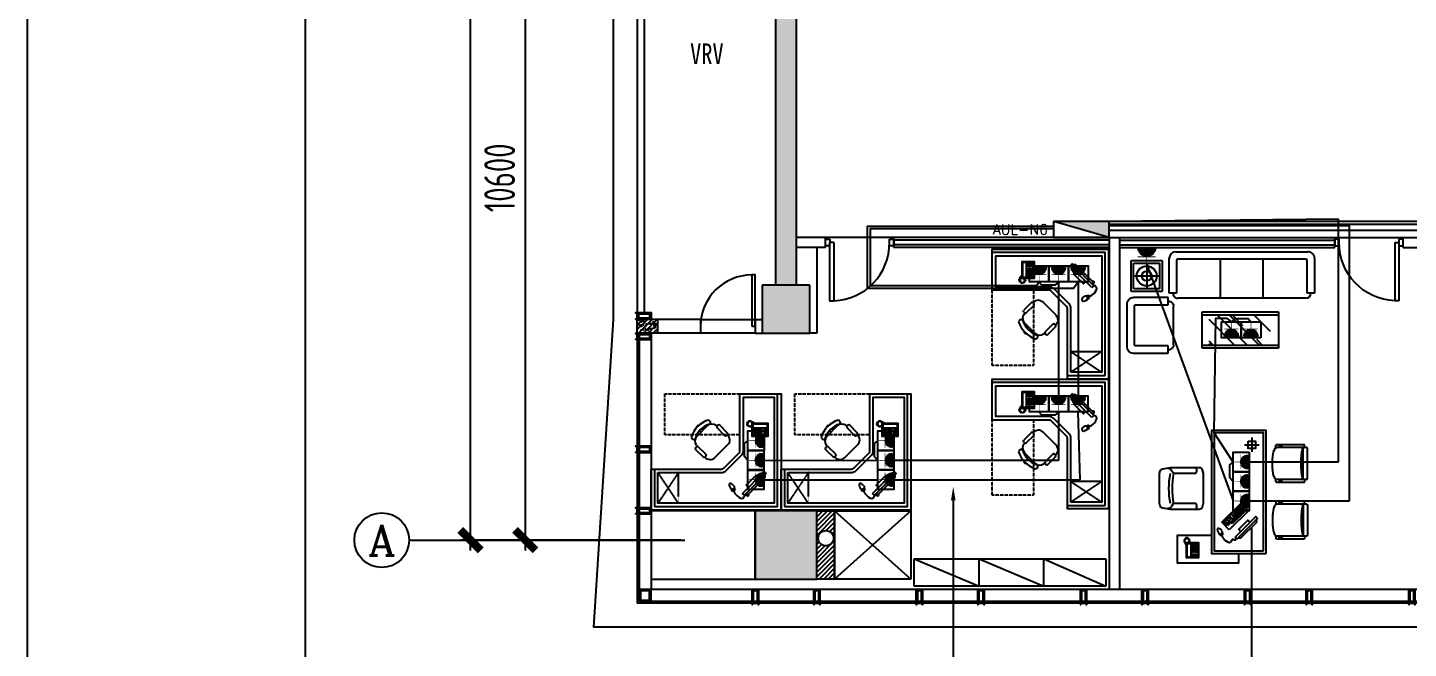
# Model space of a CAD drawing. Header units: inches. Extents: x 10 to 166961, y -47 to 131592.
# Drawn here: x 83532 to 103723, y 20649 to 29731 of the extents above; entities that cross this region are included whole.
import ezdxf
from ezdxf.enums import TextEntityAlignment as Align

# ---------------------------------------------------------------- set-up
doc = ezdxf.new("R2010")
doc.units = ezdxf.units.IN
doc.header["$MEASUREMENT"] = 0
for name, pattern in [('CONTINOUS', [0]), ('DASH', [0.35, 0.25, -0.1]), ('HIDDEN', [0.375, 0.25, -0.125])]:
    doc.linetypes.add(name, pattern=pattern)
for name, color, linetype in [('2', 2, 'Continuous'), ('3look0.15', 5, 'Continuous'), ('4', 4, 'Continuous'), ('6', 6, 'Continuous'), ('8', 8, 'Continuous'), ('AXIS_TEXT', 7, 'Continuous'), ('D-电气标号', 7, 'Continuous'), ('hatch', 8, 'Continuous'), ('METAL', 7, 'Continuous'), ('PUB_DIM', 3, 'Continuous'), ('Shearwall', 7, 'Continuous'), ('shearwall-bh', 253, 'Continuous'), ('stair', 2, 'Continuous'), ('TK', 3, 'Continuous'), ('wall', 2, 'Continuous'), ('windows', 4, 'Continuous'), ('z', 2, 'Continuous'), ('修改', 1, 'Continuous'), ('家具', 9, 'Continuous'), ('家具细线', 8, 'Continuous'), ('尺寸3', 31, 'Continuous'), ('插座图', 4, 'Continuous')]:
    doc.layers.add(name, color=color, linetype=linetype)
doc.styles.add('COMPLEX', font='COMPLEX')
doc.styles.add('F', font='')
doc.styles.add('GBSTYLE', font='gbxwxt.shx', dxfattribs={"width": 0.8, "bigfont": 'gbhzfs.shx'})
doc.styles.get("Standard").update_dxf_attribs({"font": 'txt', "bigfont": 'gbcbig.shx'})
doc.styles.get('F').set_extended_font_data('SimHei')

# ---------------------------------------------------------------- blocks, each defined once
blk = doc.blocks.new('_ArchTick')
at = {"color": 0, "linetype": 'ByBlock', "const_width": 0.4}
blk.add_lwpolyline([(-0.5, -0.5), (0.5, 0.5)], dxfattribs=at)
blk = doc.blocks.new('800门')
at = {"layer": 'windows'}
blk.add_lwpolyline([(750, 0), (800, 0), (800, 750), (750, 750)], close=True, dxfattribs=at)
blk.add_arc((750, 0), 750, 90, 180, dxfattribs=at)
blk = doc.blocks.new('Metal')
at = {"layer": 'METAL', "color": 4}
for points in [[(-50, 20), (-40, 20), (-40, 0), (40, 0), (40, 20), (50, 20), (50, -200), (-50, -200)], [(-30, -20), (30, -20), (30, -180), (-30, -180)]]:
    blk.add_lwpolyline(points, close=True, dxfattribs=at)
blk = doc.blocks.new('A$C03CA08DD')
at = {"layer": '6', "color": 6}
blk.add_line((0, 0), (0, 59465), dxfattribs=at)
at = {"layer": 'TK', "color": 4, "linetype": 'ByBlock', "lineweight": -2}
blk.add_line((4061, 57965), (4061, 1500), dxfattribs=at)
blk = doc.blocks.new('A$C6F910B85')
at = {"layer": '2', "linetype": 'CONTINOUS'}
blk.add_lwpolyline([(16, 10), (125, 446), (164, 437), (55, 0)], close=True, dxfattribs=at)
at = {"layer": '家具', "color": 8, "linetype": 'CONTINOUS'}
for p, q in [((181, 381), (159, 417)), ((96, 41), (181, 381)), ((96, 41), (60, 19))]:
    blk.add_line(p, q, dxfattribs=at)
blk.add_lwpolyline([(95, 325), (49, 337), (0, 142), (46, 131)], dxfattribs=at)
blk = doc.blocks.new('A$C199E2D14')
at = {"layer": '家具', "color": 8}
for p, q in [((236, 214), (229, 210)), ((243, 210), (236, 214)), ((247, 220), (241, 217)), ((241, 217), (243, 210)), ((252, 216), (247, 220)), ((254, 223), (252, 216)), ((262, 223), (254, 223)), ((262, 215), (262, 223)), ((264, 223), (262, 215)), ((270, 223), (264, 223)), ((273, 216), (270, 223)), ((276, 223), (273, 216)), ((282, 222), (276, 223)), ((282, 214), (282, 222)), ((287, 219), (282, 214)), ((292, 216), (287, 219)), ((289, 209), (292, 216)), ((19, 101), (59, 101)), ((19, 101), (19, 10)), ((19, 10), (59, 10)), ((29, 101), (29, 10)), ((39, 101), (39, 10)), ((49, 101), (49, 10)), ((59, 101), (59, 10)), ((207, 195), (191, 175)), ((199, 175), (210, 192)), ((212, 197), (207, 195)), ((210, 192), (216, 195)), ((215, 199), (212, 197)), ((218, 205), (215, 204)), ((215, 204), (215, 199)), ((216, 195), (218, 196)), ((221, 202), (218, 205)), ((218, 198), (220, 195)), ((218, 196), (218, 198)), ((224, 208), (219, 206)), ((219, 206), (221, 202)), ((220, 195), (232, 202)), ((232, 151), (223, 152)), ((223, 148), (236, 147)), ((223, 148), (223, 148)), ((230, 203), (224, 208)), ((229, 210), (230, 203)), ((232, 202), (250, 213)), ((238, 150), (232, 151)), ((236, 147), (242, 144)), ((244, 148), (238, 150)), ((242, 144), (243, 145)), ((243, 145), (245, 141)), ((248, 151), (244, 148)), ((245, 141), (251, 139)), ((253, 148), (248, 151)), ((251, 213), (276, 213)), ((251, 139), (254, 145)), ((269, 144), (253, 148)), ((254, 145), (256, 137)), ((256, 137), (263, 135)), ((263, 135), (266, 143)), ((266, 143), (269, 134)), ((283, 149), (269, 144)), ((269, 134), (275, 136)), ((275, 136), (277, 143)), ((276, 213), (293, 203)), ((277, 143), (282, 138)), ((282, 138), (288, 140)), ((294, 160), (283, 149)), ((285, 146), (292, 143)), ((288, 140), (285, 146)), ((297, 212), (289, 209)), ((292, 143), (296, 147)), ((293, 203), (299, 189)), ((293, 154), (301, 151)), ((296, 147), (293, 154)), ((301, 173), (294, 160)), ((301, 209), (297, 212)), ((297, 202), (301, 209)), ((305, 204), (297, 202)), ((299, 189), (301, 173)), ((299, 161), (306, 161)), ((304, 155), (299, 161)), ((301, 194), (306, 199)), ((309, 194), (301, 194)), ((301, 169), (310, 169)), ((308, 165), (301, 169)), ((301, 151), (304, 155)), ((303, 187), (311, 189)), ((310, 185), (303, 187)), ((304, 177), (311, 180)), ((310, 174), (304, 177)), ((306, 199), (305, 204)), ((306, 161), (308, 165)), ((311, 189), (309, 194)), ((311, 180), (310, 185)), ((310, 169), (310, 174))]:
    blk.add_line(p, q, dxfattribs=at)
for points in [[(238, 146), (238, 0), (0, 0), (0, 186), (200, 186)], [(206, 186), (238, 186), (238, 150)]]:
    blk.add_lwpolyline(points, dxfattribs=at)
for points in [[(10, 175), (223, 175), (223, 120), (10, 120)], [(108, 106), (95, 106), (95, 82), (108, 82)], [(108, 69), (95, 69), (95, 45), (108, 45)], [(108, 31), (95, 31), (95, 7), (108, 7)], [(135, 106), (123, 106), (123, 82), (135, 82)], [(135, 69), (123, 69), (123, 45), (135, 45)], [(135, 31), (123, 31), (123, 7), (135, 7)], [(162, 106), (150, 106), (150, 82), (162, 82)], [(162, 69), (150, 69), (150, 45), (162, 45)], [(162, 31), (150, 31), (150, 7), (162, 7)], [(188, 106), (175, 106), (175, 82), (188, 82)], [(188, 69), (175, 69), (175, 45), (188, 45)], [(188, 31), (175, 31), (175, 7), (188, 7)], [(225, 106), (213, 106), (213, 82), (225, 82)], [(225, 69), (213, 69), (213, 45), (225, 45)], [(225, 31), (213, 31), (213, 7), (225, 7)]]:
    blk.add_lwpolyline(points, close=True, dxfattribs=at)
blk = doc.blocks.new('A$C2D870EBA')
at = {"layer": '4', "color": 4}
for p, q in [((58, 579), (58, 605)), ((515, 615), (68, 615)), ((112, 615), (112, 568)), ((121, 568), (121, 615)), ((134, 568), (134, 615)), ((156, 568), (156, 615)), ((557, 568), (515, 568)), ((525, 579), (525, 605)), ((573, 63), (573, 553)), ((58, 11), (58, 37)), ((515, 0), (68, 0)), ((112, 48), (112, 0)), ((121, 0), (121, 48)), ((134, 0), (134, 47)), ((156, 0), (156, 48)), ((557, 47), (515, 47)), ((525, 37), (525, 11))]:
    blk.add_line(p, q, dxfattribs=at)
for points in [[(0, 307, -0.025468), (5, 414, -0.03503), (19, 491, -0.073968), (46, 556, -0.261807), (64, 567, -0.264295)], [(64, 47, -0.261807), (46, 58, -0.073968), (19, 124, -0.03503), (5, 200, -0.025468), (0, 307, -0.025468)]]:
    blk.add_lwpolyline(points, format="xyb", dxfattribs=at)
for centre, radius, start, end in [((68, 605), 10.4, 90, 180), ((68, 579), 10.4, 180, 270), ((515, 605), 10.4, 0, 90), ((515, 579), 10.4, 270.0016, 0), ((557, 553), 15.6, 0, 90), ((68, 37), 10.4, 90, 180), ((68, 11), 10.4, 180, 270), ((515, 37), 10.4, 0, 89.9988), ((515, 11), 10.4, 270, 0), ((557, 63), 15.6, 270, 0)]:
    blk.add_arc(centre, radius, start, end, dxfattribs=at)
at = {"layer": '8', "color": 8}
for p, q in [((515, 568), (64, 568)), ((502, 68), (502, 547)), ((515, 47), (64, 47))]:
    blk.add_line(p, q, dxfattribs=at)
for points in [[(468, 308, -0.016344), (471, 416, -0.022849), (480, 492, -0.051986), (498, 561, -0.284906), (508, 568, -0.024025)], [(510, 49, -0.030131), (509, 49, -0.31106), (498, 56, -0.051986), (480, 125, -0.022849), (471, 201, -0.016344), (468, 308, -0.016344)]]:
    blk.add_lwpolyline(points, format="xyb", dxfattribs=at)
for centre, start, end in [((481, 547), 0, 90), ((481, 68), 270, 0)]:
    blk.add_arc(centre, 20.8, start, end, dxfattribs=at)
blk = doc.blocks.new('A$C0DE74622')
at = {"layer": '家具', "color": 4}
for p, q in [((671, 632), (88, 632)), ((0, 543), (0, 71)), ((101, 71), (101, 515)), ((117, 531), (643, 531)), ((659, 515), (659, 71)), ((760, 71), (760, 543)), ((0, 71), (101, 71)), ((115, 0), (642, 0)), ((659, 71), (760, 71))]:
    blk.add_line(p, q, dxfattribs=at)
at = {"layer": '家具', "color": 4, "extrusion": (0, 0, -1)}
for centre, major_axis, start_param, end_param in [((88, 543), (0.4, 88.5), 4.708006, 6.278802), ((671, 543), (0.8, -88.5), 3.15089, 4.721687), ((117, 515), (11.8, -11.8), 2.356194, 3.926991), ((643, 515), (11.8, 11.8), 5.497787, 7.068583), ((115, 67), (0.8, 67), 3.130013, 4.70081), ((642, 67), (0.4, 67), 1.50663, 3.134946)]:
    blk.add_ellipse(centre, major_axis=major_axis, ratio=1, start_param=start_param, end_param=end_param, dxfattribs=at)
blk = doc.blocks.new('A$C127C375D')
at = {"layer": '插座图', "lineweight": -2}
blk.add_hatch(color=3, dxfattribs=at).paths.add_polyline_path([(91.7, 8.4, 1), (16.1, 8.4)])
at = {"layer": '插座图', "color": 3, "lineweight": -2}
blk.add_line((16.1, 8.4), (91.7, 8.4), dxfattribs=at)
blk.add_lwpolyline([(0, 0), (107.8, 0), (107.8, 88.6), (0, 88.6)], close=True, dxfattribs=at)
at = {"layer": '插座图', "color": 3, "lineweight": -2, "const_width": 3.2}
for points in [[(53.9, 46.2), (53.9, 82.6)], [(14.3, 48.8), (92.6, 48.8)]]:
    blk.add_lwpolyline(points, dxfattribs=at)
at = {"layer": '插座图', "color": 3, "lineweight": -2}
blk.add_arc((53.9, 8.4), 37.8, 0, 180, dxfattribs=at)
blk = doc.blocks.new('电话')
at = {"layer": '家具', "elevation": -5200}
for points in [[(137585, 1054680), (137585, 1054826), (137823, 1054826), (137823, 1054640), (137622, 1054640)], [(137616, 1054640), (137585, 1054640), (137585, 1054676)]]:
    blk.add_lwpolyline(points, dxfattribs=at)
at = {"layer": '家具细线'}
for p, q in [((137804, 1054817, -5200), (137763, 1054817, -5200)), ((137764, 1054725, -5200), (137764, 1054817, -5200)), ((137774, 1054725, -5200), (137774, 1054817, -5200)), ((137784, 1054725, -5200), (137784, 1054817, -5200)), ((137794, 1054725, -5200), (137794, 1054817, -5200)), ((137804, 1054725, -5200), (137804, 1054817, -5200)), ((137513, 1054657, -5200), (137512, 1054652, -5200)), ((137512, 1054652, -5200), (137519, 1054650, -5200)), ((137519, 1054650, -5200), (137512, 1054646, -5200)), ((137512, 1054646, -5200), (137513, 1054641, -5200)), ((137520, 1054640, -5200), (137512, 1054637, -5200)), ((137512, 1054637, -5200), (137514, 1054632, -5200)), ((137521, 1054657, -5200), (137513, 1054657, -5200)), ((137513, 1054641, -5200), (137520, 1054640, -5200)), ((137514, 1054632, -5200), (137521, 1054632, -5200)), ((137517, 1054665, -5200), (137515, 1054661, -5200)), ((137515, 1054661, -5200), (137521, 1054657, -5200)), ((137521, 1054632, -5200), (137516, 1054627, -5200)), ((137516, 1054627, -5200), (137518, 1054623, -5200)), ((137524, 1054666, -5200), (137517, 1054665, -5200)), ((137518, 1054623, -5200), (137526, 1054624, -5200)), ((137522, 1054675, -5200), (137519, 1054671, -5200)), ((137519, 1054671, -5200), (137524, 1054666, -5200)), ((137526, 1054624, -5200), (137521, 1054618, -5200)), ((137521, 1054618, -5200), (137525, 1054614, -5200)), ((137529, 1054672, -5200), (137522, 1054675, -5200)), ((137522, 1054653, -5200), (137528, 1054667, -5200)), ((137523, 1054637, -5200), (137522, 1054653, -5200)), ((137530, 1054623, -5200), (137523, 1054637, -5200)), ((137525, 1054614, -5200), (137534, 1054618, -5200)), ((137531, 1054683, -5200), (137527, 1054679, -5200)), ((137527, 1054679, -5200), (137529, 1054672, -5200)), ((137528, 1054667, -5200), (137539, 1054677, -5200)), ((137547, 1054613, -5200), (137530, 1054623, -5200)), ((137537, 1054680, -5200), (137531, 1054683, -5200)), ((137534, 1054618, -5200), (137531, 1054610, -5200)), ((137531, 1054610, -5200), (137535, 1054608, -5200)), ((137541, 1054689, -5200), (137535, 1054687, -5200)), ((137535, 1054687, -5200), (137537, 1054680, -5200)), ((137535, 1054608, -5200), (137541, 1054613, -5200)), ((137539, 1054677, -5200), (137554, 1054682, -5200)), ((137546, 1054683, -5200), (137541, 1054689, -5200)), ((137541, 1054613, -5200), (137541, 1054604, -5200)), ((137541, 1054604, -5200), (137547, 1054604, -5200)), ((137547, 1054691, -5200), (137546, 1054683, -5200)), ((137554, 1054692, -5200), (137547, 1054691, -5200)), ((137572, 1054613, -5200), (137547, 1054613, -5200)), ((137547, 1054604, -5200), (137549, 1054610, -5200)), ((137549, 1054610, -5200), (137552, 1054603, -5200)), ((137552, 1054603, -5200), (137558, 1054603, -5200)), ((137557, 1054683, -5200), (137554, 1054692, -5200)), ((137554, 1054682, -5200), (137569, 1054678, -5200)), ((137560, 1054691, -5200), (137557, 1054683, -5200)), ((137558, 1054603, -5200), (137561, 1054611, -5200)), ((137567, 1054689, -5200), (137560, 1054691, -5200)), ((137561, 1054611, -5200), (137561, 1054603, -5200)), ((137561, 1054603, -5200), (137569, 1054603, -5200)), ((137568, 1054681, -5200), (137567, 1054689, -5200)), ((137572, 1054687, -5200), (137568, 1054681, -5200)), ((137569, 1054678, -5200), (137574, 1054675, -5200)), ((137569, 1054603, -5200), (137571, 1054610, -5200)), ((137571, 1054610, -5200), (137575, 1054607, -5200)), ((137577, 1054685, -5200), (137572, 1054687, -5200)), ((137591, 1054625, -5200), (137572, 1054614, -5200)), ((137574, 1054675, -5200), (137579, 1054678, -5200)), ((137575, 1054607, -5200), (137581, 1054609, -5200)), ((137579, 1054682, -5200), (137577, 1054685, -5200)), ((137581, 1054682, -5200), (137579, 1054682, -5200)), ((137579, 1054678, -5200), (137585, 1054676, -5200)), ((137580, 1054616, -5200), (137587, 1054612, -5200)), ((137581, 1054609, -5200), (137580, 1054616, -5200)), ((137587, 1054679, -5200), (137581, 1054682, -5200)), ((137585, 1054676, -5200), (137591, 1054675, -5200)), ((137599, 1054678, -5200), (137587, 1054679, -5200)), ((137587, 1054612, -5200), (137594, 1054616, -5200)), ((137591, 1054675, -5200), (137600, 1054674, -5200)), ((137603, 1054631, -5200), (137591, 1054625, -5200)), ((137593, 1054623, -5200), (137599, 1054619, -5200)), ((137594, 1054616, -5200), (137593, 1054623, -5200)), ((137600, 1054678, -5200), (137599, 1054678, -5200)), ((137599, 1054619, -5200), (137603, 1054620, -5200)), ((137602, 1054624, -5200), (137605, 1054621, -5200)), ((137603, 1054620, -5200), (137602, 1054624, -5200)), ((137604, 1054628, -5200), (137603, 1054631, -5200)), ((137605, 1054630, -5200), (137604, 1054628, -5200)), ((137607, 1054631, -5200), (137605, 1054630, -5200)), ((137605, 1054621, -5200), (137608, 1054623, -5200)), ((137612, 1054635, -5200), (137607, 1054631, -5200)), ((137608, 1054628, -5200), (137611, 1054629, -5200)), ((137608, 1054623, -5200), (137608, 1054628, -5200)), ((137611, 1054629, -5200), (137615, 1054631, -5200)), ((137624, 1054651, -5200), (137612, 1054635, -5200)), ((137615, 1054631, -5200), (137631, 1054651, -5200)), ((137803, 1054725, -5200), (137763, 1054725, -5200))]:
    blk.add_line(p, q, dxfattribs=at)
at = {"layer": '家具细线', "elevation": -5200}
for points in [[(137597, 1054795), (137609, 1054795), (137609, 1054819), (137597, 1054819)], [(137635, 1054795), (137647, 1054795), (137647, 1054819), (137635, 1054819)], [(137660, 1054795), (137673, 1054795), (137673, 1054819), (137660, 1054819)], [(137688, 1054795), (137700, 1054795), (137700, 1054819), (137688, 1054819)], [(137715, 1054795), (137727, 1054795), (137727, 1054819), (137715, 1054819)], [(137597, 1054757), (137609, 1054757), (137609, 1054781), (137597, 1054781)], [(137597, 1054720), (137609, 1054720), (137609, 1054744), (137597, 1054744)], [(137813, 1054651), (137600, 1054651), (137600, 1054706), (137813, 1054706)], [(137635, 1054757), (137647, 1054757), (137647, 1054781), (137635, 1054781)], [(137635, 1054720), (137647, 1054720), (137647, 1054744), (137635, 1054744)], [(137660, 1054757), (137673, 1054757), (137673, 1054781), (137660, 1054781)], [(137660, 1054720), (137673, 1054720), (137673, 1054744), (137660, 1054744)], [(137688, 1054757), (137700, 1054757), (137700, 1054781), (137688, 1054781)], [(137688, 1054720), (137700, 1054720), (137700, 1054744), (137688, 1054744)], [(137715, 1054757), (137727, 1054757), (137727, 1054781), (137715, 1054781)], [(137715, 1054720), (137727, 1054720), (137727, 1054744), (137715, 1054744)]]:
    blk.add_lwpolyline(points, close=True, dxfattribs=at)
blk = doc.blocks.new('A$C281071D3')
at = {"layer": '家具', "color": 252}
for p, q in [((50, 410), (-60, 300)), ((89, 398), (77, 410)), ((210, 465), (203, 458)), ((-61, 273), (-63, 272)), ((-60, 272), (-49, 261)), ((-22, 261), (89, 371)), ((113, 399), (93, 390)), ((392, 239), (240, 392)), ((323, 350), (303, 329)), ((333, 299), (353, 320)), ((376, 402), (366, 393)), ((406, 372), (376, 402)), ((396, 363), (406, 372)), ((461, 200), (468, 207)), ((-71, 129), (120, -62)), ((365, 95), (255, -15)), ((293, -54), (403, 56)), ((390, 96), (397, 108)), ((403, 83), (392, 95)), ((255, -43), (266, -54)), ((260, -57), (264, -52))]:
    blk.add_line(p, q, dxfattribs=at)
for centre, major_axis, start_param, end_param in [((64, 396), (-13.6, 13.6), 4.712389, 6.283185), ((172, 324), (-68, 68), 4.709722, 6.166276), ((224, 438), (-20.4, 20.4), 0, 1.570796), ((114, 111), (-226, 226), 4.211213, 5.213565), ((231, 445), (-20.4, 20.4), -0.705229, 0), ((109, 106), (-274, 274), 4.241936, 5.182842), ((231, 445), (-20.4, 20.4), 4.712389, 4.726071), ((-3, 197), (-68, 68), -0.116909, 1.570796), ((-47, 286), (-13.6, 13.6), 0, 1.570796), ((-35, 275), (-13.6, 13.6), 1.570796, 3.141593), ((75, 385), (-13.6, 13.6), 3.141593, 4.712389), ((324, 171), (-68, 68), 3.212044, 4.709722), ((448, 228), (20.4, 20.4), 6.269503, 6.283185), ((448, 228), (-20.4, 20.4), 3.141593, 3.846821), ((378, 81), (-13.6, 13.6), 4.712389, 6.283185), ((390, 70), (-13.6, 13.6), 3.141593, 4.712389), ((441, 221), (-20.4, 20.4), 1.570796, 3.141593), ((188, 6), (-68, 68), 1.570796, 3.212044), ((268, -29), (-13.6, 13.6), 0, 1.570796), ((280, -40), (-13.6, 13.6), 1.570796, 3.141593)]:
    blk.add_ellipse(centre, major_axis=major_axis, ratio=1, start_param=start_param, end_param=end_param, dxfattribs=at)
blk = doc.blocks.new('675858')
at = {"color": 8, "linetype": 'DASH'}
blk.add_lwpolyline([(1015727, -30397), (1014627, -30397), (1014627, -29797), (1015727, -29797)], dxfattribs=at)
at = {"layer": '8', "color": 8, "linetype": 'HIDDEN'}
for p, q in [((1014827, -30947), (1014527, -31397)), ((1014827, -31397), (1014527, -30947)), ((1014827, -31397), (1014827, -30947))]:
    blk.add_line(p, q, dxfattribs=at)
at = {"layer": '家具', "color": 1}
blk.add_lwpolyline([(1014477, -31447), (1016277, -31447), (1016277, -29797), (1016327, -29797), (1016327, -31497), (1014427, -31497), (1014427, -30897), (1014477, -30897), (1014477, -31447)], dxfattribs=at)
at = {"layer": '家具', "color": 4}
blk.add_lwpolyline([(1014477, -30897), (1015458, -30897, 0.198912), (1015490, -30884), (1015714, -30660, 0.198912), (1015727, -30629), (1015727, -29797), (1016277, -29797)], format="xyb", dxfattribs=at)
at = {"layer": '家具细线', "color": 8}
for p, q in [((1015591, -31106), (1015578, -31108)), ((1015615, -31190), (1015622, -31217)), ((1015631, -31186), (1015639, -31213))]:
    blk.add_line(p, q, dxfattribs=at)
at = {"layer": '家具细线'}
blk.add_lwpolyline([(1014527, -30947), (1015458, -30947, 0.198912), (1015525, -30919), (1015749, -30696, 0.198912), (1015777, -30629), (1015777, -29847), (1016227, -29847), (1016227, -31397), (1014527, -31397), (1014527, -30947)], format="xyb", dxfattribs=at)
at = {"layer": '家具细线', "color": 8}
for centre, radius, start, end in [((1015590, -31129), 23.8, 118.6427, 179.0923), ((1015888, -31021), 340, 198.5032, 213.1595), ((1015549, -31210), 112, 36.187, 68.0274), ((1015603, -31100), 90, 266.3049, 297.8162), ((1015620, -31199), 18, 206.3285, 264.4483), ((1015622, -31176), 41.2, 264.4483, 307.2497)]:
    blk.add_arc(centre, radius, start, end, dxfattribs=at)
for points, knots in [([(1015633, -31217), (1015646, -31241), (1015673, -31292), (1015783, -31355), (1015798, -31249), (1015848, -31302), (1015859, -31270), (1015858, -31258)], [0, 0, 0, 0, 89.180996, 185.391702, 247.379604, 284.879604, 301.833056, 301.833056, 301.833056, 301.833056]), ([(1015639, -31144), (1015644, -31157), (1015640, -31173), (1015650, -31193), (1015652, -31202), (1015647, -31209), (1015645, -31210)], [0, 0, 0, 0, 61.392948, 66.317377, 85.526749, 97.068118, 97.068118, 97.068118, 97.068118])]:
    blk.add_open_spline(points, degree=3, knots=knots, dxfattribs=at)
at = {"layer": '8', "rotation": 90}
blk.add_blockref('A$C281071D3', (1015488, -30659), dxfattribs=at)
at = {"layer": '家具', "color": 8, "extrusion": (0, 0, -1), "zscale": -1, "rotation": 180.0000014274028}
blk.add_blockref('电话', (-878317, 1024411, -5200), dxfattribs=at)
at = {"layer": '家具', "color": 8, "rotation": 329.0238524255673}
blk.add_blockref('A$C6F910B85', (1015745, -31253), dxfattribs=at)
blk = doc.blocks.new('A$C029860CA')
at = {"layer": '插座图', "lineweight": -2}
blk.add_hatch(color=3, dxfattribs=at).paths.add_polyline_path([(96.7, 0, 1), (2.2, 0)])
at = {"layer": '插座图', "color": 3, "lineweight": -2}
blk.add_line((2.2, 0), (96.7, 0), dxfattribs=at)
at = {"layer": '插座图', "color": 3, "lineweight": -2, "const_width": 4}
for points in [[(49.5, 47.3), (49.5, 92.7)], [(0, 50.5), (97.9, 50.5)]]:
    blk.add_lwpolyline(points, dxfattribs=at)
at = {"layer": '插座图', "color": 3, "lineweight": -2}
blk.add_arc((49.5, 0), 47.3, 0, 180, dxfattribs=at)
blk = doc.blocks.new('A$C120B0ACC')
at = {"layer": '插座图', "lineweight": -2}
blk.add_hatch(color=3, dxfattribs=at).paths.add_polyline_path([(0, 44.1), (0, 0), (152.7, 0)])
at = {"layer": '插座图', "color": 3, "lineweight": -2}
for p, q in [((154.2, 44.1), (0, 44.1)), ((0, 44.1), (152.7, 0)), ((0, 44.1), (0, 0)), ((154.2, 0), (154.2, 44.1)), ((0, 0), (154.2, 0)), ((0, 0), (152.7, 0))]:
    blk.add_line(p, q, dxfattribs=at)

msp = doc.modelspace()

# ---------------------------------------------------------------- hatches: boundary and pattern name
at = {"layer": 'hatch'}
h = msp.add_hatch(dxfattribs=at)
h.set_pattern_fill('钢筋混凝土', color=8, scale=20, style=0)
h.set_pattern_definition([(45, (5468.25, 160860.694), (-35.355339, 35.355339), []), (50, (5468.25, 160860.7), (143.45204, -12.55043), [15, -165]), (355, (5468.25, 160860.7), (-27.75027, 150.43843), [12, -132]), (100.4514, (5480.2, 160859.65), (115.70188, 137.88791), [12.74804, -140.22842]), (46.1842, (5468.25, 160900.7), (213.44821, -33.1038), [22.5, -247.5]), (96.6356, (5486.04, 160897.94), (186.93254, 194.82357), [19.12206, -210.3426]), (351.1842, (5468.25, 160900.7), (186.9324, 194.82372), [18, -198]), (21, (5488.25, 160890.7), (119.38141, -80.52378), [15, -165]), (326, (5488.25, 160890.7), (48.66307, 145.03001), [12, -132]), (71.4514, (5498.2, 160883.98), (168.04453, 64.5061), [12.74804, -140.22842]), (37.5, (5468.25, 160860.694), (2.431971, 66.57877), [0, -130.4, 0, -134, 0, -132.5]), (7.5, (5468.25, 160860.694), (52.613907, 78.882342), [0, -76.4, 0, -127.4, 0, -50.5]), (327.5, (5423.65, 160860.694), (106.764487, -4.510974), [0, -50, 0, -156, 0, -207]), (317.5, (5403.65, 160860.69), (116.637234, 20.020996), [0, -65, 0, -103.6, 0, -147])])
h.paths.add_polyline_path([(92448, 25462), (92748, 25462), (92748, 25262), (92448, 25262)])
at = {"layer": 'shearwall-bh', "linetype": 'Continuous'}
for points in [[(94473, 32562), (94773, 32562), (94773, 25962), (94473, 25962)], [(94273, 25262), (94973, 25262), (94973, 25962), (94273, 25962)]]:
    msp.add_hatch(color=252, dxfattribs=at).paths.add_polyline_path(points)
at = {"layer": 'shearwall-bh'}
msp.add_hatch(color=252, dxfattribs=at).paths.add_polyline_path([(95073, 22662), (94173, 22662), (94173, 21662), (95073, 21662)])
at = {"layer": '家具'}
h = msp.add_hatch(dxfattribs=at)
h.set_pattern_fill('AR-RROOF', color=8, scale=424.285714, angle=405, style=0)
h.set_pattern_definition([(135, (99391.6, 8157.8), (-864.044, 324.0165), [5727.86, -763.714, 1909.286, -381.86]), (135, (98897.5, 8381.9), (-89.105, -629.132), [1145.57, -126.013, 2291.143, -286.393]), (135, (99027.09, 8063.28), (-1584.981, 1223.1624), [3054.857, -534.6, 1527.43, -381.857])])
h.paths.add_polyline_path([(100809, 25087), (100809, 25527), (101709, 25527), (101709, 25087)])

# ---------------------------------------------------------------- linework, layer by layer
at = {"color": 2}
for p, q in [((102702, 26928), (99349, 26896)), ((105992, 26894), (99349, 26896)), ((102702, 23377), (102702, 26928)), ((112454, 26851), (99349, 26851)), ((102864, 26830), (99349, 26830)), ((105524, 26764), (99349, 26764)), ((102864, 22806), (102864, 26830)), ((99898, 26266), (101163, 22806)), ((98609, 26008), (98609, 24343)), ((98896, 26009), (98894, 24343)), ((98608, 24107), (98608, 23396)), ((98924, 23117), (98894, 24108)), ((94300, 23402), (95964, 23399)), ((98608, 23396), (96200, 23396)), ((101397, 23377), (102702, 23377)), ((94300, 23117), (95965, 23117)), ((96200, 23117), (98924, 23117)), ((101397, 22806), (102864, 22806))]:
    msp.add_line(p, q, dxfattribs=at)
at = {"color": 252}
for p, q in [((95073, 22662), (95333, 22662)), ((95073, 21662), (95073, 22662)), ((95333, 22662), (95333, 21662)), ((95333, 21662), (95073, 21662))]:
    msp.add_line(p, q, dxfattribs=at)
at = {"color": 2}
for points in [[(98896, 26009), (98825, 25916), (95816, 25916), (95816, 26827), (98532, 26827)], [(98323, 26008), (98284, 25952), (95858, 25952), (95858, 26794), (98532, 26794)], [(98609, 26008), (98554, 25961), (98363, 25961), (98323, 26008)], [(101161, 23375), (100881, 23802), (100908, 25480), (101066, 25480), (101136, 25427)], [(101136, 25427), (101191, 25475), (101382, 25475), (101421, 25427)], [(98608, 24107), (98553, 24059), (98362, 24059), (98322, 24107)], [(94065, 23400), (94017, 23455), (94017, 23647), (94065, 23686)], [(95964, 23399), (95916, 23454), (95916, 23645), (95964, 23684)], [(101161, 23089), (101113, 23144), (101113, 23336), (101161, 23375)]]:
    msp.add_lwpolyline(points, dxfattribs=at)
msp.add_circle((88710, 22233), 400)
at = {"layer": '3look0.15', "color": 6}
for p, q in [((92448, 34962), (92448, 25562)), ((92548, 34962), (92548, 25562))]:
    msp.add_line(p, q, dxfattribs=at)
at = {"layer": '3look0.15', "color": 8}
msp.add_line((93373, 25462), (94173, 25462), dxfattribs=at)
at = {"layer": '4'}
for p, q in [((95198, 26539), (95198, 26635)), ((95198, 26635), (95261, 26635)), ((95260, 26539), (95198, 26539)), ((95261, 26635), (95260, 26539)), ((95260, 26587), (95260, 25733)), ((95323, 26587), (95260, 26587)), ((95323, 26587), (95323, 25735)), ((96135, 26539), (96136, 26635)), ((96198, 26539), (96135, 26539)), ((96136, 26635), (96198, 26635)), ((96198, 26635), (96198, 26539)), ((102649, 26635), (102649, 26539)), ((102711, 26635), (102649, 26635)), ((102649, 26539), (102711, 26539)), ((102711, 26539), (102711, 26635)), ((103524, 26587), (103524, 25735)), ((103524, 26587), (103586, 26587)), ((103586, 26635), (103586, 26539)), ((103649, 26635), (103586, 26635)), ((103586, 26587), (103586, 25733)), ((103586, 26539), (103649, 26539)), ((103649, 26539), (103649, 26635))]:
    msp.add_line(p, q, dxfattribs=at)
at = {"layer": '4', "color": 252}
for p, q in [((100226, 23278), (100183, 23287)), ((100290, 23206), (100255, 23259)), ((94173, 22662), (92648, 22662)), ((92648, 22662), (92648, 21662)), ((94173, 21662), (94173, 22662)), ((95333, 21662), (95333, 22662)), ((95333, 22662), (96448, 22662)), ((96448, 22662), (96448, 21662)), ((100226, 22701), (100183, 22692)), ((100290, 22773), (100255, 22720)), ((92648, 21662), (94173, 21662)), ((96448, 21662), (95333, 21662))]:
    msp.add_line(p, q, dxfattribs=at)
msp.add_lwpolyline([(101643, 22039), (101643, 23839), (100844, 23839), (100844, 22039)], close=True, dxfattribs=at)
msp.add_lwpolyline([(100724, 22773), (100709, 22716, -0.344151), (100665, 22682), (100245, 22682), (100132, 22701, -0.262026), (100095, 22734), (100085, 22773), (100085, 23206), (100095, 23244, -0.262026), (100132, 23278), (100245, 23297), (100665, 23297, -0.344151), (100709, 23263), (100724, 23206)], format="xyb", close=True, dxfattribs=at)
msp.add_lwpolyline([(100844, 22300), (100344, 22300), (100344, 21899), (101244, 21899), (101244, 22039)], dxfattribs=at)
for centre, radius, start, end in [((100217, 23233), 45.6, 33.6901, 78.6901), ((101308, 22989), 1040, 167.982, 192.018), ((100217, 22745), 45.6, 281.3099, 326.3099)]:
    msp.add_arc(centre, radius, start, end, dxfattribs=at)
at = {"layer": '4'}
msp.add_ellipse((95260, 26608), major_axis=(0, 875), ratio=1, start_param=3.14131, end_param=3.212799, dxfattribs=at)
at = {"layer": '4', "extrusion": (0, 0, -1)}
msp.add_ellipse((103586, 26608), major_axis=(0, 875), ratio=1, start_param=3.141243, end_param=3.212732, dxfattribs=at)
at = {"layer": '8', "color": 252}
for p, q in [((101329, 23629), (101540, 23629)), ((101434, 23734), (101434, 23523)), ((100610, 23206), (100290, 23206)), ((100290, 22773), (100610, 22773)), ((100994, 22495), (101276, 22775)), ((101386, 22664), (101105, 22384)), ((101246, 22727), (101137, 22619)), ((101266, 22703), (101159, 22597)), ((101241, 22700), (101163, 22622)), ((101164, 22532), (101329, 22696)), ((101283, 22698), (101168, 22584)), ((101300, 22692), (101174, 22567)), ((101222, 22574), (101266, 22618)), ((101230, 22711), (101241, 22700)), ((101237, 22619), (101248, 22608)), ((101257, 22716), (101246, 22727)), ((101263, 22622), (101252, 22633)), ((101272, 22753), (101255, 22737)), ((101255, 22737), (101267, 22726)), ((101267, 22726), (101257, 22716)), ((101270, 22707), (101259, 22718)), ((101266, 22618), (101281, 22604)), ((101276, 22713), (101270, 22707)), ((101329, 22696), (101272, 22753)), ((101272, 22624), (101316, 22668)), ((101287, 22609), (101272, 22624)), ((101276, 22775), (101386, 22664)), ((101287, 22701), (101276, 22713)), ((101290, 22705), (101287, 22701)), ((101331, 22653), (101287, 22609)), ((101303, 22692), (101290, 22705)), ((101307, 22696), (101303, 22692)), ((101316, 22687), (101307, 22696)), ((101316, 22668), (101331, 22653)), ((101324, 22676), (101337, 22688)), ((101338, 22661), (101324, 22676)), ((101337, 22688), (101351, 22674)), ((101351, 22674), (101338, 22661)), ((101105, 22384), (100994, 22495)), ((101020, 22499), (101065, 22543)), ((101076, 22443), (101020, 22499)), ((101031, 22510), (101052, 22490)), ((101052, 22490), (101042, 22480)), ((101052, 22512), (101043, 22521)), ((101072, 22532), (101052, 22512)), ((101052, 22490), (101076, 22466)), ((101065, 22543), (101120, 22488)), ((101096, 22508), (101066, 22479)), ((101076, 22466), (101066, 22456)), ((101068, 22551), (101104, 22586)), ((101081, 22538), (101068, 22551)), ((101120, 22488), (101076, 22443)), ((101109, 22499), (101078, 22467)), ((101092, 22549), (101081, 22538)), ((101104, 22538), (101092, 22549)), ((101102, 22517), (101137, 22552)), ((101126, 22493), (101102, 22517)), ((101104, 22586), (101117, 22573)), ((101117, 22550), (101104, 22538)), ((101117, 22573), (101105, 22562)), ((101105, 22562), (101117, 22550)), ((101124, 22606), (101107, 22589)), ((101107, 22589), (101164, 22532)), ((101135, 22595), (101124, 22606)), ((101161, 22528), (101126, 22493)), ((101133, 22486), (101168, 22521)), ((101148, 22471), (101133, 22486)), ((101148, 22608), (101135, 22595)), ((101137, 22552), (101161, 22528)), ((101148, 22604), (101159, 22593)), ((101183, 22506), (101148, 22471)), ((101159, 22593), (101154, 22587)), ((101154, 22587), (101163, 22578)), ((101163, 22578), (101155, 22571)), ((101155, 22571), (101166, 22560)), ((101166, 22560), (101170, 22563)), ((101168, 22521), (101183, 22506)), ((101170, 22563), (101181, 22552)), ((101172, 22524), (101218, 22571)), ((101187, 22510), (101172, 22524)), ((101233, 22556), (101187, 22510)), ((101218, 22571), (101233, 22556)), ((101237, 22559), (101222, 22574)), ((101281, 22604), (101237, 22559)), ((96498, 21562), (96498, 21962)), ((96498, 21962), (99298, 21962)), ((96498, 21962), (97448, 21562)), ((97448, 21962), (98393, 21562)), ((97448, 21562), (97448, 21962)), ((98393, 21562), (98393, 21962)), ((98393, 21962), (99298, 21562)), ((99298, 21962), (99298, 21562)), ((99298, 21562), (96498, 21562))]:
    msp.add_line(p, q, dxfattribs=at)
for points in [[(101606, 22077), (101606, 23802), (100881, 23802), (100881, 22077)], [(101380, 23683), (101489, 23683), (101489, 23574), (101380, 23574)]]:
    msp.add_lwpolyline(points, close=True, dxfattribs=at)
for centre, radius, start, end in [((100575, 23252), 57, 306.8699, 53.1301), ((101257, 22989), 1040, 167.982, 192.018), ((100575, 22727), 57, 306.8699, 53.1301)]:
    msp.add_arc(centre, radius, start, end, dxfattribs=at)
at = {"layer": '8'}
msp.add_ellipse((95270, 26600), major_axis=(627, -610), ratio=0.977189, start_param=-0.749692, end_param=0.768547, dxfattribs=at)
at = {"layer": '8', "extrusion": (0, 0, -1)}
msp.add_ellipse((103577, 26600), major_axis=(627, 610), ratio=0.977189, start_param=2.391901, end_param=3.91014, dxfattribs=at)
at = {"layer": 'METAL', "color": 2}
for points in [[(92473, 21337), (92648, 21337), (92648, 21512), (92473, 21512)], [(92493, 21357), (92628, 21357), (92628, 21492), (92493, 21492)]]:
    msp.add_lwpolyline(points, close=True, dxfattribs=at)
at = {"layer": 'PUB_DIM', "transparency": 16777216}
for p, q in [((90010, 22083), (90010, 43583)), ((90810, 32983), (90810, 22083)), ((92991, 22233), (89860, 22233)), ((93091, 22233), (90660, 22233))]:
    msp.add_line(p, q, dxfattribs=at)
at = {"layer": 'PUB_DIM', "color": 6}
msp.add_line((89110, 22233), (93141, 22233), dxfattribs=at)
at = {"layer": 'Shearwall', "color": 252, "linetype": 'Continuous'}
for p, q in [((94473, 25962), (94473, 32562)), ((94773, 32562), (94773, 25962)), ((94773, 25962), (94473, 25962))]:
    msp.add_line(p, q, dxfattribs=at)
at = {"layer": 'Shearwall', "color": 252}
for p, q in [((94973, 25962), (94273, 25962)), ((94273, 25962), (94273, 25262)), ((94973, 25262), (94973, 25962)), ((94273, 25262), (94973, 25262)), ((95073, 22662), (94173, 22662)), ((94173, 22662), (94173, 21662)), ((95073, 21662), (95073, 22662)), ((94173, 21662), (95073, 21662))]:
    msp.add_line(p, q, dxfattribs=at)
at = {"layer": 'stair', "color": 252}
for p, q in [((95333, 22662), (96448, 21662)), ((96448, 22662), (95333, 21662))]:
    msp.add_line(p, q, dxfattribs=at)
at = {"layer": 'stair', "color": 6}
msp.add_lwpolyline([(154748, 26662), (154748, 26662), (155048, 20962), (91814, 20962), (92098, 25462), (92098, 35062)], dxfattribs=at)
at = {"layer": 'wall', "color": 7}
for p, q in [((93373, 25462), (92448, 25462)), ((93373, 25462), (93373, 25262)), ((94173, 25462), (94273, 25462)), ((94173, 25462), (94173, 25262)), ((93373, 25262), (92448, 25262)), ((94173, 25262), (94273, 25262))]:
    msp.add_line(p, q, dxfattribs=at)
at = {"layer": 'wall', "color": 2}
msp.add_line((92448, 25262), (92448, 25462), dxfattribs=at)
at = {"layer": 'wall', "color": 1, "const_width": 20}
msp.add_lwpolyline([(92448, 25462), (92748, 25462), (92748, 25262), (92448, 25262)], close=True, dxfattribs=at)
at = {"layer": 'windows', "color": 2}
for p, q in [((92448, 25262), (92448, 21312)), ((92473, 25262), (92473, 21337)), ((92648, 25262), (92648, 21512)), ((104223, 21512), (92648, 21512)), ((104223, 21312), (92448, 21312)), ((104223, 21337), (92473, 21337))]:
    msp.add_line(p, q, dxfattribs=at)
at = {"layer": '家具', "color": 4}
for p, q in [((100321, 26452, 0), (102255, 26452, 0)), ((99671, 25872), (99671, 26322)), ((99672, 26322), (100122, 26322)), ((100122, 26322), (100122, 25872)), ((100226, 25848, 0), (100226, 26357, 0)), ((100334, 26326, 0), (100334, 25848, 0)), ((102224, 26344, 0), (100352, 26344, 0)), ((102242, 25848, 0), (102242, 26326, 0)), ((102350, 26357, 0), (102350, 25848, 0)), ((100122, 25872), (99672, 25872)), ((100334, 25848, 0), (100226, 25848, 0)), ((102350, 25848, 0), (102242, 25848, 0)), ((102226, 25772, 0), (100353, 25772, 0)), ((100709, 25574, 0), (101825, 25574, 0)), ((100709, 25039, 0), (100709, 25574, 0)), ((101825, 25574, 0), (101825, 25039, 0)), ((101825, 25039, 0), (100709, 25039, 0))]:
    msp.add_line(p, q, dxfattribs=at)
at = {"layer": '家具', "color": 8}
for p, q in [((99706, 25908), (99706, 26286)), ((99708, 26286), (100086, 26286)), ((99897, 26279), (99897, 25922)), ((100086, 26286), (100086, 25908)), ((100977, 25772, 0), (100977, 26344, 0)), ((101602, 25772, 0), (101602, 26344, 0)), ((99714, 26097), (100079, 26097)), ((100086, 25908), (99708, 25908)), ((100709, 25527, 0), (101825, 25527, 0)), ((100709, 25087, 0), (101825, 25087, 0))]:
    msp.add_line(p, q, dxfattribs=at)
at = {"layer": '家具', "color": 252}
for p, q in [((100951, 22407), (100940, 22405)), ((100974, 22328), (100981, 22302)), ((100990, 22332), (100997, 22306))]:
    msp.add_line(p, q, dxfattribs=at)
for centre, radius, start, end in [((100950, 22385), 22.5, 118.6427, 179.0923), ((101232, 22488), 321, 198.5032, 213.1595), ((100911, 22308), 106, 36.187, 68.0274), ((100959, 22422), 94.8, 267.1219, 297.0015), ((100979, 22320), 17, 206.3285, 264.4483), ((100981, 22341), 39, 264.4483, 307.2497)]:
    msp.add_arc(centre, radius, start, end, dxfattribs=at)
at = {"layer": '家具', "color": 4}
for centre, major_axis, start_param, end_param in [((100321, 26357, 0), (-0.9, 95.2), -0.009767, 1.561029), ((102255, 26357, 0), (1, 95.2), -1.560508, 0.010289), ((100352, 26326, 0), (-12.8, 12.8), -0.785398, 0.785398), ((102224, 26326, 0), (12.8, 12.8), 5.497787, 7.068583), ((100353, 25844, 0), (1.6, 72.1), 1.535591, 3.163907), ((102226, 25844, 0), (-0.6, 72.1), 3.133569, 4.704365)]:
    msp.add_ellipse(centre, major_axis=major_axis, ratio=1, start_param=start_param, end_param=end_param, dxfattribs=at)
at = {"layer": '家具', "color": 8}
for major_axis, start_param, end_param in [((0, 146), 1.571916208735653, 7.855101515915239), ((-0.2, 72.9), 1.56867049903344, 7.851855806213026)]:
    msp.add_ellipse((99897, 26097), major_axis=major_axis, ratio=1, start_param=start_param, end_param=end_param, dxfattribs=at)
at = {"layer": '家具', "color": 252}
for points, knots in [([(100991, 22304), (101004, 22279), (101029, 22231), (101133, 22171), (101148, 22272), (101195, 22222), (101205, 22252), (101204, 22263)], [0, 0, 0, 0, 89.180996, 185.391702, 247.379604, 284.879604, 301.833056, 301.833056, 301.833056, 301.833056]), ([(100997, 22371), (101001, 22359), (100998, 22344), (101008, 22325), (101009, 22318), (101006, 22312), (101005, 22310)], [0, 0, 0, 0, 61.392948, 66.317377, 85.526749, 93.173022, 93.173022, 93.173022, 93.173022])]:
    msp.add_open_spline(points, degree=3, knots=knots, dxfattribs=at)
at = {"layer": '尺寸3', "color": 252}
for p, q in [((95198, 26662), (94773, 26662)), ((95198, 26512), (95198, 26662)), ((96198, 26662), (95198, 26662)), ((99348, 26662), (96198, 26662)), ((96198, 26512), (96198, 26662)), ((99348, 26662), (99348, 21512)), ((99348, 26662), (99498, 26662)), ((99498, 26662), (99498, 21512)), ((99498, 26662), (102649, 26662)), ((102649, 26512), (102649, 26662)), ((102649, 26662), (103649, 26662)), ((103649, 26662), (104998, 26662)), ((103649, 26512), (103649, 26662)), ((95198, 26512), (94773, 26512)), ((95073, 26512), (95073, 25262)), ((99348, 26622), (96198, 26622)), ((99348, 26552), (96198, 26552)), ((99348, 26512), (96198, 26512)), ((99498, 26622), (102649, 26622)), ((99498, 26552), (102649, 26552)), ((99498, 26512), (102649, 26512)), ((103649, 26512), (104148, 26512)), ((94173, 25262), (93373, 25262)), ((95073, 25262), (94973, 25262)), ((95073, 22640), (95095, 22662)), ((95073, 22573), (95163, 22662)), ((95073, 22505), (95230, 22662)), ((95073, 22438), (95298, 22662)), ((95073, 22371), (95333, 22631)), ((95073, 22303), (95333, 22563)), ((95211, 22373), (95333, 22496)), ((95263, 22358), (95333, 22428)), ((95073, 22236), (95094, 22256)), ((95073, 21966), (95333, 22226)), ((95297, 22325), (95333, 22361)), ((95316, 22277), (95333, 22294)), ((95073, 22168), (95109, 22204)), ((95073, 22101), (95141, 22169)), ((95073, 21899), (95333, 22159)), ((95073, 22034), (95190, 22150)), ((95073, 21832), (95333, 22092)), ((95073, 21764), (95333, 22024)), ((95073, 21697), (95333, 21957)), ((95106, 21662), (95333, 21890)), ((95173, 21662), (95333, 21822)), ((95240, 21662), (95333, 21755)), ((95308, 21662), (95333, 21688))]:
    msp.add_line(p, q, dxfattribs=at)
for points in [[(97068, 22817), (97068, 19664), (100028, 19664)], [(101428, 22429), (101428, 19664), (105343, 19664)]]:
    msp.add_lwpolyline(points, dxfattribs=at)
msp.add_circle((95206, 22261), 112, dxfattribs=at)
msp.add_solid([(97034, 22817), (97068, 23017), (97101, 22817)], dxfattribs=at)

# ---------------------------------------------------------------- block references
msp.add_blockref('A$C03CA08DD', (83532, -47))
at = {"layer": '8', "color": 252, "ltscale": 10000, "xscale": 0.898215707813506, "yscale": 0.8982157077043667, "zscale": 0.8982157078096094}
msp.add_blockref('A$C2D870EBA', (101735, 23077), dxfattribs=at)
at = {"layer": '8', "color": 252, "ltscale": 10000, "xscale": -0.898215707813506, "yscale": 0.8982157077043667, "zscale": 0.8982157078096094, "rotation": 180}
msp.add_blockref('A$C2D870EBA', (101735, 22802), dxfattribs=at)
at = {"layer": '8', "color": 252, "xscale": 0.9450000000651926, "yscale": 0.9450000000433647, "zscale": 0.9450000000000001, "rotation": 89.99999999999999}
msp.add_blockref('A$C199E2D14', (100654, 21973), dxfattribs=at)
at = {"layer": 'PUB_DIM', "xscale": 300, "yscale": 300, "zscale": 300, "rotation": 270}
for p in [(90010, 22233), (90810, 22233)]:
    msp.add_blockref('_ArchTick', p, dxfattribs=at)
at = {"layer": '修改'}
msp.add_blockref('800门', (93373, 25362), dxfattribs=at)
at = {"layer": '修改', "rotation": 90}
msp.add_blockref('Metal', (92448, 25512), dxfattribs=at)
at = {"layer": '修改', "color": 2, "rotation": 90}
for p in [(92448, 25212), (92448, 23562), (92448, 22662)]:
    msp.add_blockref('Metal', p, dxfattribs=at)
at = {"layer": '修改', "color": 2, "xscale": -1, "rotation": 180}
for p in [(94173, 21312), (95073, 21312), (96573, 21312), (97473, 21312), (98973, 21312), (99873, 21312), (101373, 21312), (102273, 21312), (103773, 21312)]:
    msp.add_blockref('Metal', p, dxfattribs=at)
at = {"layer": '家具', "xscale": 1.075571177531856, "yscale": 1.075571177392703, "zscale": 1.075571177504394, "rotation": 90}
msp.add_blockref('A$C0DE74622', (100288, 24966, 0), dxfattribs=at)
at = {"layer": '家具', "color": 252, "extrusion": (0, 0, -1), "xscale": -0.9449999999935759, "yscale": 0.9450000000433644, "zscale": -0.9450000000000001, "rotation": 30.97614628800904}
msp.add_blockref('A$C6F910B85', (-101173, 22277), dxfattribs=at)
at = {"layer": '尺寸3', "color": 8, "rotation": 90}
for p in [(67842, -989837), (67842, -991737)]:
    msp.add_blockref('675858', p, dxfattribs=at)
at = {"layer": '尺寸3', "color": 8}
for p in [(-921778, 54170), (-919878, 54170)]:
    msp.add_blockref('675858', p, dxfattribs=at)
at = {"layer": '插座图', "color": 0, "rotation": 180}
for name, p, xscale, yscale, zscale in [('A$C120B0ACC', (99349, 26896), 5.295882656355388, 5.295882656831964, 5.295882656842108), ('A$C029860CA', (99767, 26511), -2.647941336967051, 2.647941328585148, 2.647941328421054)]:
    msp.add_blockref(name, p, dxfattribs=dict(at, xscale=xscale, yscale=yscale, zscale=zscale))
at = {"layer": '插座图', "color": 0, "extrusion": (0, 0, -1), "xscale": 2.647941328235902, "yscale": 2.647941328417801, "zscale": -2.647941328421054}
for p, rotation in [((-98182, 26244), 180), ((-98467, 26244), 180), ((-98753, 26244), 180), ((-98181, 24343), 180), ((-98466, 24343), 180), ((-98751, 24343), 180), ((-94301, 23830), 270.0000000000001), ((-96200, 23831), 270.0000000000001), ((-94300, 23545), 270.0000000000001), ((-96200, 23545), 270.0000000000001), ((-101397, 23519), 270.0000000000001), ((-94300, 23259), 270.0000000000001), ((-96200, 23260), 270.0000000000001), ((-101397, 23234), 270.0000000000001), ((-101397, 22948), 270.0000000000001)]:
    msp.add_blockref('A$C127C375D', p, dxfattribs=dict(at, rotation=rotation))
for p in [(-101278, 25193), (-101564, 25193)]:
    msp.add_blockref('A$C127C375D', p, dxfattribs=at)

# ---------------------------------------------------------------- texts
at = {"layer": 'AXIS_TEXT', "style": 'COMPLEX', "width": 1.041667}
msp.add_attdef('A', text='', height=448, dxfattribs=at).set_placement((88510, 22009), (88910, 22009), align=Align.FIT)
at = {"layer": 'D-电气标号', "color": 7}
msp.add_text('AUL-N6', height=150, dxfattribs=at).set_placement((97647, 26702))
at = {"layer": 'PUB_DIM', "color": 7, "transparency": 16777216, "insert": (90435, 27533), "char_height": 450, "attachment_point": 5, "rotation": 90, "style": 'GBSTYLE'}
msp.add_mtext('\\A1;10600', dxfattribs=at)
at = {"layer": 'z', "color": 252, "style": 'F', "width": 0.8}
msp.add_text('VRV', height=300, dxfattribs=at).set_placement((93220, 29199))

doc.saveas('drawing.dxf')
